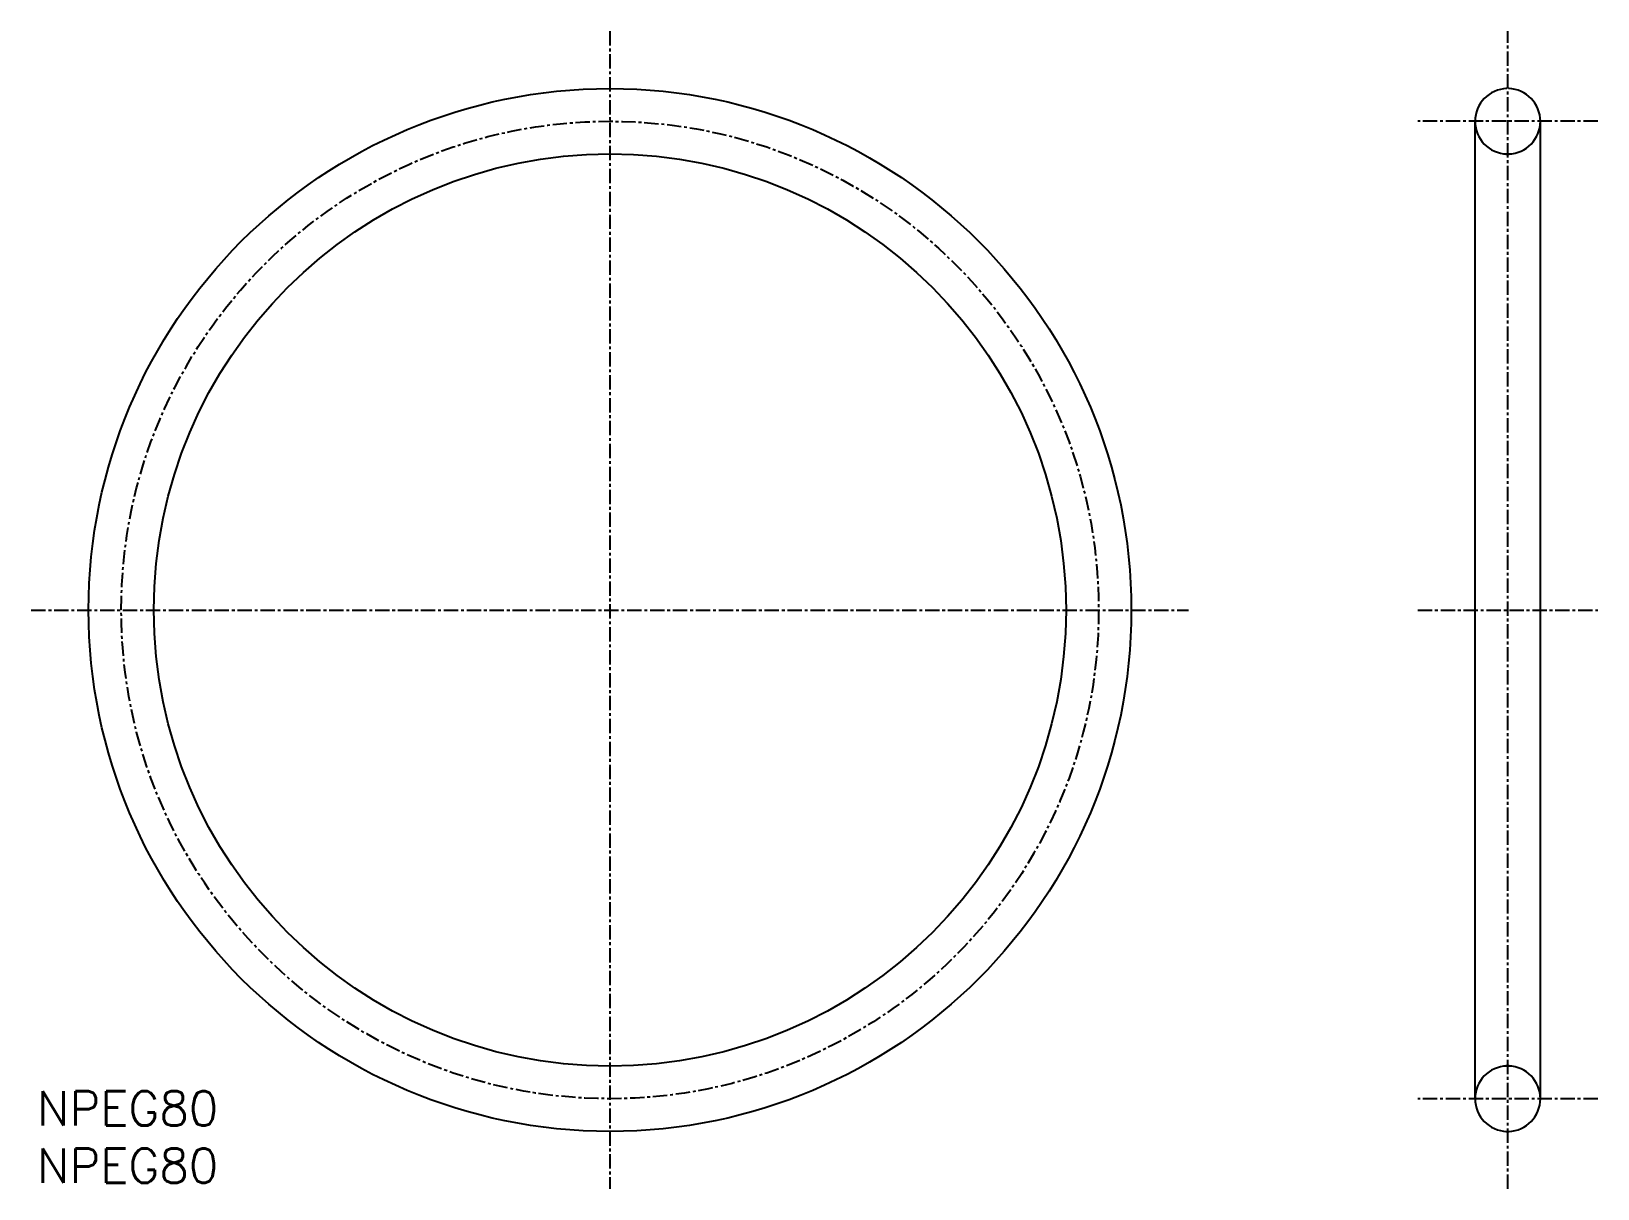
# Model space of a CAD drawing. Extents: x 0 to 136, y -1 to 100.
import ezdxf

# ---------------------------------------------------------------- set-up
doc = ezdxf.new("R2010")
doc.units = 0
doc.linetypes.add('CENTER', pattern=[2, 1.25, -0.25, 0.25, -0.25])
doc.layers.get('0').update_dxf_attribs({"linetype": 'CONTINUOUS'})
doc.layers.add('CENTER', color=1, linetype='CENTER')
doc.styles.get("Standard").update_dxf_attribs({"font": 'txt.shx'})

# ---------------------------------------------------------------- blocks, each defined once
blk = doc.blocks.new('*U2')
at = {"color": 7, "linetype": 'CONTINUOUS'}
blk.add_text('NPEG80', height=3, dxfattribs=at).set_placement((0, 0))
blk = doc.blocks.new('*U3')
at = {"color": 7, "linetype": 'CONTINUOUS'}
blk.add_text('NPEG80', height=3, dxfattribs=at).set_placement((0, 5))

msp = doc.modelspace()

# ---------------------------------------------------------------- linework, layer by layer
at = {"color": 7, "linetype": 'CONTINUOUS'}
for p, q in [((128.28, 95.5), (128.28, 95.6)), ((128.28, 95.6), (128.42, 95.6)), ((128.42, 95.5), (128.42, 95.6)), ((125.5, 7.35), (125.5, 92.65)), ((131.2, 7.35), (131.2, 92.65)), ((128.28, 89.7), (128.28, 89.8)), ((128.42, 89.7), (128.28, 89.7)), ((128.42, 89.7), (128.42, 89.8)), ((128.28, 10.3), (128.42, 10.3)), ((128.28, 10.2), (128.28, 10.3)), ((128.42, 10.2), (128.42, 10.3)), ((128.28, 4.4), (128.28, 4.5)), ((128.42, 4.4), (128.28, 4.4)), ((128.42, 4.4), (128.42, 4.5))]:
    msp.add_line(p, q, dxfattribs=at)
for radius in [45.5, 39.8]:
    msp.add_circle((50, 50), radius, dxfattribs=at)
for centre, start, end in [((128.35, 92.65), 91.508, 268.492), ((128.35, 92.65), 271.508, 88.492), ((128.35, 7.35), 91.508, 268.492), ((128.35, 7.35), 271.508, 88.492)]:
    msp.add_arc(centre, 2.85, start, end, dxfattribs=at)
at = {"layer": 'CENTER', "color": 1, "linetype": 'CENTER'}
for p, q in [((50, 100.5), (50, -0.5)), ((128.35, -0.5), (128.35, 100.5)), ((136.2, 92.65), (120.5, 92.65)), ((-0.5, 50), (100.5, 50)), ((120.5, 50), (136.2, 50)), ((136.2, 7.35), (120.5, 7.35))]:
    msp.add_line(p, q, dxfattribs=at)
msp.add_circle((50, 50), 42.65, dxfattribs=at)

# ---------------------------------------------------------------- block references
at = {"color": 7, "linetype": 'CONTINUOUS'}
for name in ['*U3', '*U2']:
    msp.add_blockref(name, (0, 0), dxfattribs=at)

doc.saveas('drawing.dxf')
